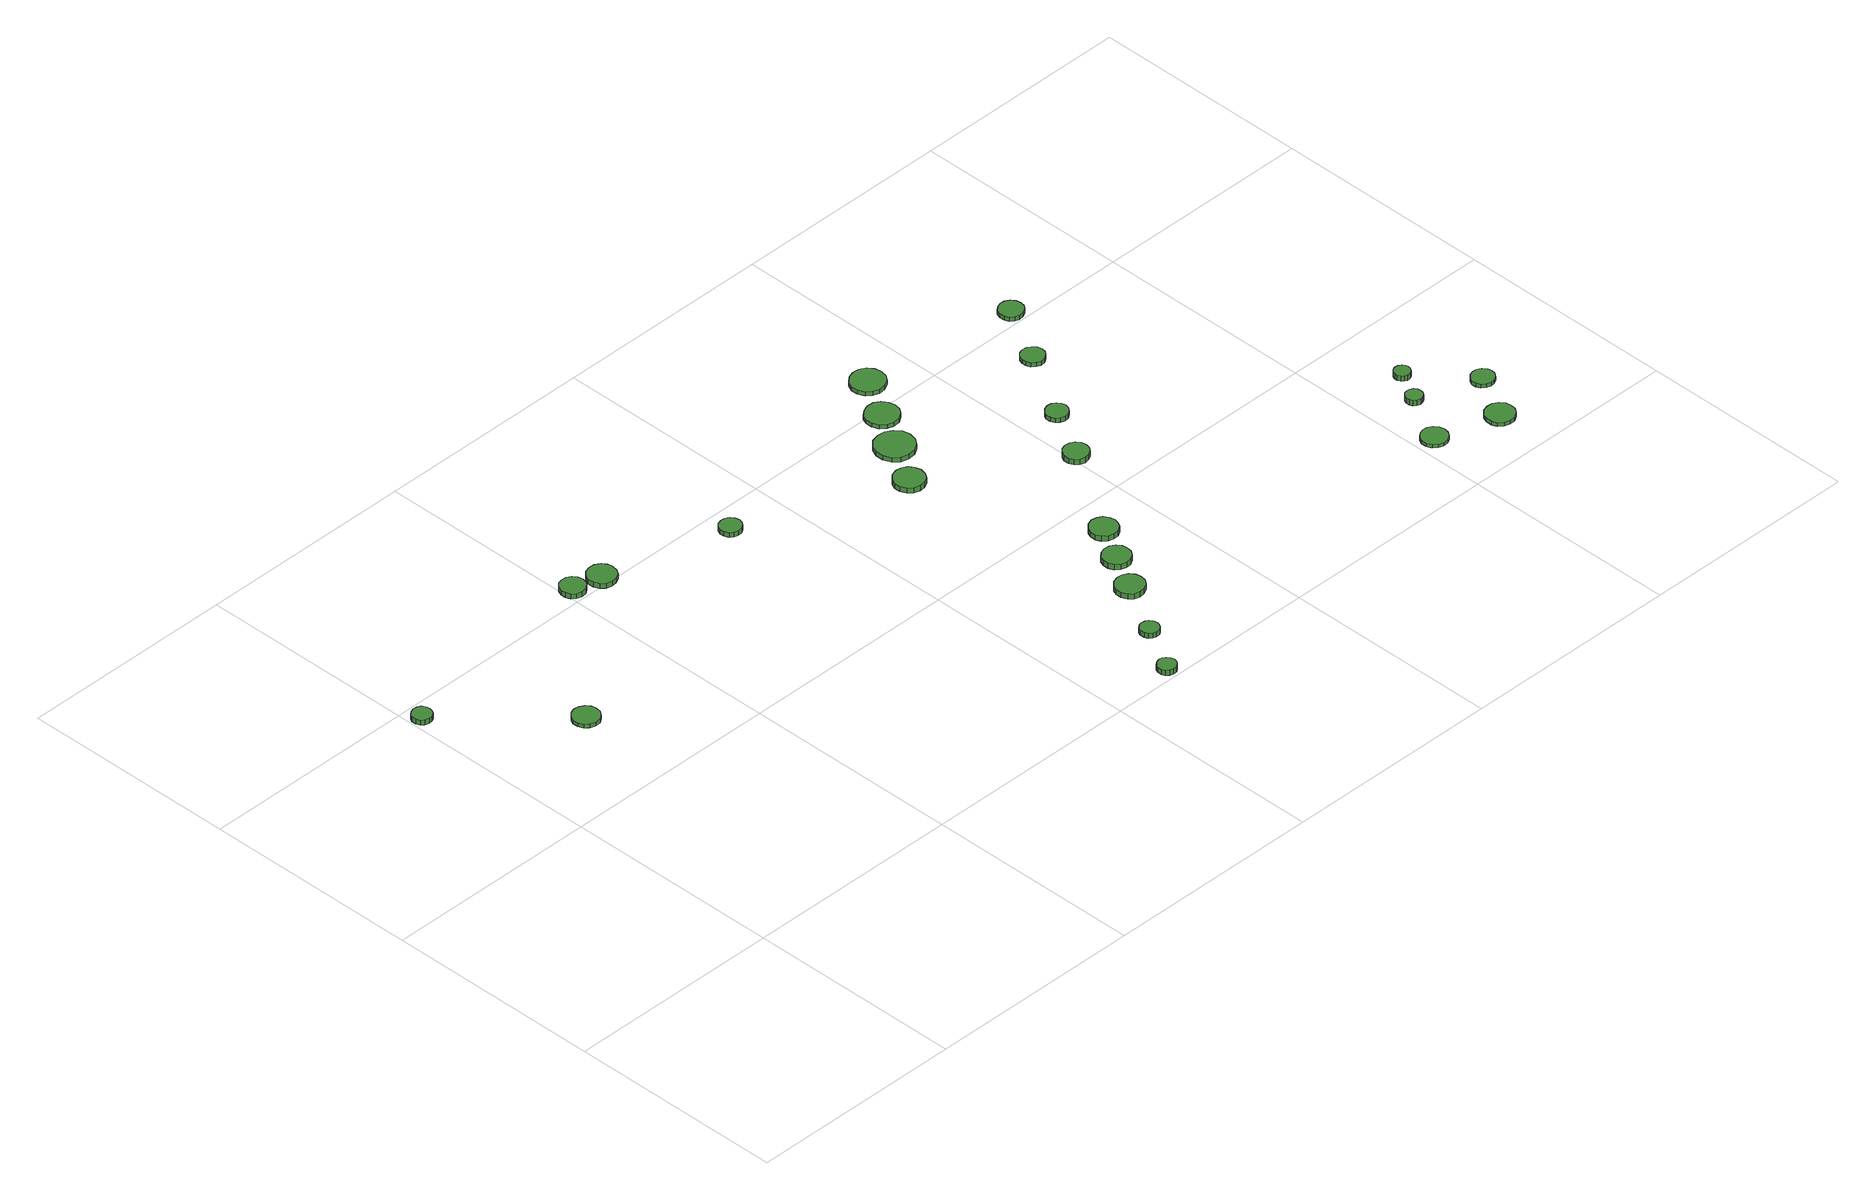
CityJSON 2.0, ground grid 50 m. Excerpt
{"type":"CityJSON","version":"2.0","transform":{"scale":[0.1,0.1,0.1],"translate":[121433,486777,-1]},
"CityObjects":{
"tree1":{"type":"SolitaryVegetationObject","attributes":{"function":"something"},"geometry":[{"type":"MultiSurface","lod":"1","boundaries":[[[0,1,2,3,4,5,6,7,8,9,10,11,12,13,14]],[[15,16,17,18,19,20,21,22,23,24,25,26,27,28,29]],[[0,29,28,1]],[[1,28,27,2]],[[2,27,26,3]],[[3,26,25,4]],[[4,25,24,5]],[[5,24,23,6]],[[6,23,22,7]],[[7,22,21,8]],[[8,21,20,9]],[[9,20,19,10]],[[10,19,18,11]],[[11,18,17,12]],[[12,17,16,13]],[[13,16,15,14]],[[14,15,29,0]]]}]},
"tree2":{"type":"SolitaryVegetationObject","attributes":{"function":"something"},"geometry":[{"type":"MultiSurface","lod":"1","boundaries":[[[30,31,32,33,34,35,36,37,38,39,40,41,42,43,44]],[[45,46,47,48,49,50,51,52,53,54,55,56,57,58,59]],[[30,59,58,31]],[[31,58,57,32]],[[32,57,56,33]],[[33,56,55,34]],[[34,55,54,35]],[[35,54,53,36]],[[36,53,52,37]],[[37,52,51,38]],[[38,51,50,39]],[[39,50,49,40]],[[40,49,48,41]],[[41,48,47,42]],[[42,47,46,43]],[[43,46,45,44]],[[44,45,59,30]]]}]},
"tree3":{"type":"SolitaryVegetationObject","attributes":{"function":"something"},"geometry":[{"type":"MultiSurface","lod":"1","boundaries":[[[60,61,62,63,64,65,66,67,68,69,70,71,72,73,74]],[[75,76,77,78,79,80,81,82,83,84,85,86,87,88,89]],[[60,89,88,61]],[[61,88,87,62]],[[62,87,86,63]],[[63,86,85,64]],[[64,85,84,65]],[[65,84,83,66]],[[66,83,82,67]],[[67,82,81,68]],[[68,81,80,69]],[[69,80,79,70]],[[70,79,78,71]],[[71,78,77,72]],[[72,77,76,73]],[[73,76,75,74]],[[74,75,89,60]]]}]},
"tree4":{"type":"SolitaryVegetationObject","attributes":{"function":"something"},"geometry":[{"type":"MultiSurface","lod":"1","boundaries":[[[90,91,92,93,94,95,96,97,98,99,100,101,102,103,104]],[[105,106,107,108,109,110,111,112,113,114,115,116,117,118,119]],[[90,119,118,91]],[[91,118,117,92]],[[92,117,116,93]],[[93,116,115,94]],[[94,115,114,95]],[[95,114,113,96]],[[96,113,112,97]],[[97,112,111,98]],[[98,111,110,99]],[[99,110,109,100]],[[100,109,108,101]],[[101,108,107,102]],[[102,107,106,103]],[[103,106,105,104]],[[104,105,119,90]]]}]},
"tree5":{"type":"SolitaryVegetationObject","attributes":{"function":"something"},"geometry":[{"type":"MultiSurface","lod":"1","boundaries":[[[120,121,122,123,124,125,126,127,128,129,130,131,132,133,134]],[[135,136,137,138,139,140,141,142,143,144,145,146,147,148,149]],[[120,149,148,121]],[[121,148,147,122]],[[122,147,146,123]],[[123,146,145,124]],[[124,145,144,125]],[[125,144,143,126]],[[126,143,142,127]],[[127,142,141,128]],[[128,141,140,129]],[[129,140,139,130]],[[130,139,138,131]],[[131,138,137,132]],[[132,137,136,133]],[[133,136,135,134]],[[134,135,149,120]]]}]},
"tree6":{"type":"SolitaryVegetationObject","attributes":{"function":"something"},"geometry":[{"type":"MultiSurface","lod":"1","boundaries":[[[150,151,152,153,154,155,156,157,158,159,160,161,162,163,164]],[[165,166,167,168,169,170,171,172,173,174,175,176,177,178,179]],[[150,179,178,151]],[[151,178,177,152]],[[152,177,176,153]],[[153,176,175,154]],[[154,175,174,155]],[[155,174,173,156]],[[156,173,172,157]],[[157,172,171,158]],[[158,171,170,159]],[[159,170,169,160]],[[160,169,168,161]],[[161,168,167,162]],[[162,167,166,163]],[[163,166,165,164]],[[164,165,179,150]]]}]},
"tree7":{"type":"SolitaryVegetationObject","attributes":{"function":"something"},"geometry":[{"type":"MultiSurface","lod":"1","boundaries":[[[180,181,182,183,184,185,186,187,188,189,190,191,192,193,194]],[[195,196,197,198,199,200,201,202,203,204,205,206,207,208,209]],[[180,209,208,181]],[[181,208,207,182]],[[182,207,206,183]],[[183,206,205,184]],[[184,205,204,185]],[[185,204,203,186]],[[186,203,202,187]],[[187,202,201,188]],[[188,201,200,189]],[[189,200,199,190]],[[190,199,198,191]],[[191,198,197,192]],[[192,197,196,193]],[[193,196,195,194]],[[194,195,209,180]]]}]},
"tree8":{"type":"SolitaryVegetationObject","attributes":{"function":"something"},"geometry":[{"type":"MultiSurface","lod":"1","boundaries":[[[210,211,212,213,214,215,216,217,218,219,220,221,222,223,224]],[[225,226,227,228,229,230,231,232,233,234,235,236,237,238,239]],[[210,239,238,211]],[[211,238,237,212]],[[212,237,236,213]],[[213,236,235,214]],[[214,235,234,215]],[[215,234,233,216]],[[216,233,232,217]],[[217,232,231,218]],[[218,231,230,219]],[[219,230,229,220]],[[220,229,228,221]],[[221,228,227,222]],[[222,227,226,223]],[[223,226,225,224]],[[224,225,239,210]]]}]},
"tree9":{"type":"SolitaryVegetationObject","attributes":{"function":"something"},"geometry":[{"type":"MultiSurface","lod":"1","boundaries":[[[240,241,242,243,244,245,246,247,248,249,250,251,252,253,254]],[[255,256,257,258,259,260,261,262,263,264,265,266,267,268,269]],[[240,269,268,241]],[[241,268,267,242]],[[242,267,266,243]],[[243,266,265,244]],[[244,265,264,245]],[[245,264,263,246]],[[246,263,262,247]],[[247,262,261,248]],[[248,261,260,249]],[[249,260,259,250]],[[250,259,258,251]],[[251,258,257,252]],[[252,257,256,253]],[[253,256,255,254]],[[254,255,269,240]]]}]},
"tree10":{"type":"SolitaryVegetationObject","attributes":{"function":"something"},"geometry":[{"type":"MultiSurface","lod":"1","boundaries":[[[270,271,272,273,274,275,276,277,278,279,280,281,282,283,284]],[[285,286,287,288,289,290,291,292,293,294,295,296,297,298,299]],[[270,299,298,271]],[[271,298,297,272]],[[272,297,296,273]],[[273,296,295,274]],[[274,295,294,275]],[[275,294,293,276]],[[276,293,292,277]],[[277,292,291,278]],[[278,291,290,279]],[[279,290,289,280]],[[280,289,288,281]],[[281,288,287,282]],[[282,287,286,283]],[[283,286,285,284]],[[284,285,299,270]]]}]},
"tree11":{"type":"SolitaryVegetationObject","attributes":{"function":"something"},"geometry":[{"type":"MultiSurface","lod":"1","boundaries":[[[300,301,302,303,304,305,306,307,308,309,310,311,312,313,314]],[[315,316,317,318,319,320,321,322,323,324,325,326,327,328,329]],[[300,329,328,301]],[[301,328,327,302]],[[302,327,326,303]],[[303,326,325,304]],[[304,325,324,305]],[[305,324,323,306]],[[306,323,322,307]],[[307,322,321,308]],[[308,321,320,309]],[[309,320,319,310]],[[310,319,318,311]],[[311,318,317,312]],[[312,317,316,313]],[[313,316,315,314]],[[314,315,329,300]]]}]},
"tree12":{"type":"SolitaryVegetationObject","attributes":{"function":"something"},"geometry":[{"type":"MultiSurface","lod":"1","boundaries":[[[330,331,332,333,334,335,336,337,338,339,340,341,342,343,344]],[[345,346,347,348,349,350,351,352,353,354,355,356,357,358,359]],[[330,359,358,331]],[[331,358,357,332]],[[332,357,356,333]],[[333,356,355,334]],[[334,355,354,335]],[[335,354,353,336]],[[336,353,352,337]],[[337,352,351,338]],[[338,351,350,339]],[[339,350,349,340]],[[340,349,348,341]],[[341,348,347,342]],[[342,347,346,343]],[[343,346,345,344]],[[344,345,359,330]]]}]},
"tree13":{"type":"SolitaryVegetationObject","attributes":{"function":"something"},"geometry":[{"type":"MultiSurface","lod":"1","boundaries":[[[360,361,362,363,364,365,366,367,368,369,370,371,372,373,374]],[[375,376,377,378,379,380,381,382,383,384,385,386,387,388,389]],[[360,389,388,361]],[[361,388,387,362]],[[362,387,386,363]],[[363,386,385,364]],[[364,385,384,365]],[[365,384,383,366]],[[366,383,382,367]],[[367,382,381,368]],[[368,381,380,369]],[[369,380,379,370]],[[370,379,378,371]],[[371,378,377,372]],[[372,377,376,373]],[[373,376,375,374]],[[374,375,389,360]]]}]},
"tree14":{"type":"SolitaryVegetationObject","attributes":{"function":"something"},"geometry":[{"type":"MultiSurface","lod":"1","boundaries":[[[390,391,392,393,394,395,396,397,398,399,400,401,402,403,404]],[[405,406,407,408,409,410,411,412,413,414,415,416,417,418,419]],[[390,419,418,391]],[[391,418,417,392]],[[392,417,416,393]],[[393,416,415,394]],[[394,415,414,395]],[[395,414,413,396]],[[396,413,412,397]],[[397,412,411,398]],[[398,411,410,399]],[[399,410,409,400]],[[400,409,408,401]],[[401,408,407,402]],[[402,407,406,403]],[[403,406,405,404]],[[404,405,419,390]]]}]},
"tree15":{"type":"SolitaryVegetationObject","attributes":{"function":"something"},"geometry":[{"type":"MultiSurface","lod":"1","boundaries":[[[420,421,422,423,424,425,426,427,428,429,430,431,432,433,434]],[[435,436,437,438,439,440,441,442,443,444,445,446,447,448,449]],[[420,449,448,421]],[[421,448,447,422]],[[422,447,446,423]],[[423,446,445,424]],[[424,445,444,425]],[[425,444,443,426]],[[426,443,442,427]],[[427,442,441,428]],[[428,441,440,429]],[[429,440,439,430]],[[430,439,438,431]],[[431,438,437,432]],[[432,437,436,433]],[[433,436,435,434]],[[434,435,449,420]]]}]},
"tree16":{"type":"SolitaryVegetationObject","attributes":{"function":"something"},"geometry":[{"type":"MultiSurface","lod":"1","boundaries":[[[450,451,452,453,454,455,456,457,458,459,460,461,462,463,464]],[[465,466,467,468,469,470,471,472,473,474,475,476,477,478,479]],[[450,479,478,451]],[[451,478,477,452]],[[452,477,476,453]],[[453,476,475,454]],[[454,475,474,455]],[[455,474,473,456]],[[456,473,472,457]],[[457,472,471,458]],[[458,471,470,459]],[[459,470,469,460]],[[460,469,468,461]],[[461,468,467,462]],[[462,467,466,463]],[[463,466,465,464]],[[464,465,479,450]]]}]},
"tree17":{"type":"SolitaryVegetationObject","attributes":{"function":"something"},"geometry":[{"type":"MultiSurface","lod":"1","boundaries":[[[480,481,482,483,484,485,486,487,488,489,490,491,492,493,494]],[[495,496,497,498,499,500,501,502,503,504,505,506,507,508,509]],[[480,509,508,481]],[[481,508,507,482]],[[482,507,506,483]],[[483,506,505,484]],[[484,505,504,485]],[[485,504,503,486]],[[486,503,502,487]],[[487,502,501,488]],[[488,501,500,489]],[[489,500,499,490]],[[490,499,498,491]],[[491,498,497,492]],[[492,497,496,493]],[[493,496,495,494]],[[494,495,509,480]]]}]},
"tree18":{"type":"SolitaryVegetationObject","attributes":{"function":"something"},"geometry":[{"type":"MultiSurface","lod":"1","boundaries":[[[510,511,512,513,514,515,516,517,518,519,520,521,522,523,524]],[[525,526,527,528,529,530,531,532,533,534,535,536,537,538,539]],[[510,539,538,511]],[[511,538,537,512]],[[512,537,536,513]],[[513,536,535,514]],[[514,535,534,515]],[[515,534,533,516]],[[516,533,532,517]],[[517,532,531,518]],[[518,531,530,519]],[[519,530,529,520]],[[520,529,528,521]],[[521,528,527,522]],[[522,527,526,523]],[[523,526,525,524]],[[524,525,539,510]]]}]},
"tree19":{"type":"SolitaryVegetationObject","attributes":{"function":"something"},"geometry":[{"type":"MultiSurface","lod":"1","boundaries":[[[540,541,542,543,544,545,546,547,548,549,550,551,552,553,554]],[[555,556,557,558,559,560,561,562,563,564,565,566,567,568,569]],[[540,569,568,541]],[[541,568,567,542]],[[542,567,566,543]],[[543,566,565,544]],[[544,565,564,545]],[[545,564,563,546]],[[546,563,562,547]],[[547,562,561,548]],[[548,561,560,549]],[[549,560,559,550]],[[550,559,558,551]],[[551,558,557,552]],[[552,557,556,553]],[[553,556,555,554]],[[554,555,569,540]]]}]},
"tree20":{"type":"SolitaryVegetationObject","attributes":{"function":"something"},"geometry":[{"type":"MultiSurface","lod":"1","boundaries":[[[570,571,572,573,574,575,576,577,578,579,580,581,582,583,584]],[[585,586,587,588,589,590,591,592,593,594,595,596,597,598,599]],[[570,599,598,571]],[[571,598,597,572]],[[572,597,596,573]],[[573,596,595,574]],[[574,595,594,575]],[[575,594,593,576]],[[576,593,592,577]],[[577,592,591,578]],[[578,591,590,579]],[[579,590,589,580]],[[580,589,588,581]],[[581,588,587,582]],[[582,587,586,583]],[[583,586,585,584]],[[584,585,599,570]]]}]},
"tree21":{"type":"SolitaryVegetationObject","attributes":{"function":"something"},"geometry":[{"type":"MultiSurface","lod":"1","boundaries":[[[600,601,602,603,604,605,606,607,608,609,610,611,612,613,614]],[[615,616,617,618,619,620,621,622,623,624,625,626,627,628,629]],[[600,629,628,601]],[[601,628,627,602]],[[602,627,626,603]],[[603,626,625,604]],[[604,625,624,605]],[[605,624,623,606]],[[606,623,622,607]],[[607,622,621,608]],[[608,621,620,609]],[[609,620,619,610]],[[610,619,618,611]],[[611,618,617,612]],[[612,617,616,613]],[[613,616,615,614]],[[614,615,629,600]]]}]},
"tree22":{"type":"SolitaryVegetationObject","attributes":{"function":"something"},"geometry":[{"type":"MultiSurface","lod":"1","boundaries":[[[630,631,632,633,634,635,636,637,638,639,640,641,642,643,644]],[[645,646,647,648,649,650,651,652,653,654,655,656,657,658,659]],[[630,659,658,631]],[[631,658,657,632]],[[632,657,656,633]],[[633,656,655,634]],[[634,655,654,635]],[[635,654,653,636]],[[636,653,652,637]],[[637,652,651,638]],[[638,651,650,639]],[[639,650,649,640]],[[640,649,648,641]],[[641,648,647,642]],[[642,647,646,643]],[[643,646,645,644]],[[644,645,659,630]]]}]},
"tree23":{"type":"SolitaryVegetationObject","attributes":{"function":"something"},"geometry":[{"type":"MultiSurface","lod":"1","boundaries":[[[660,661,662,663,664,665,666,667,668,669,670,671,672,673,674]],[[675,676,677,678,679,680,681,682,683,684,685,686,687,688,689]],[[660,689,688,661]],[[661,688,687,662]],[[662,687,686,663]],[[663,686,685,664]],[[664,685,684,665]],[[665,684,683,666]],[[666,683,682,667]],[[667,682,681,668]],[[668,681,680,669]],[[669,680,679,670]],[[670,679,678,671]],[[671,678,677,672]],[[672,677,676,673]],[[673,676,675,674]],[[674,675,689,660]]]}]}
},
"vertices":[
[46,959,23],[44,968,23],[39,976,23],[31,980,23],[22,981,23],[13,978,23],[6,972,23],[2,964,23],[2,955,23],[6,946,23],[13,940,23],[22,937,23],[31,938,23],[39,943,23],[44,950,23],[44,950,11],[39,943,11],[31,938,11],[22,937,11],[13,940,11],[6,946,11],[2,955,11],[2,964,11],[6,972,11],[13,978,11],[22,981,11],[31,980,11],[39,976,11],[44,968,11],[46,959,11],
[281,732,16],[279,744,16],[271,754,16],[261,760,16],[248,762,16],[236,758,16],[227,749,16],[222,738,16],[222,726,16],[227,714,16],[236,706,16],[248,702,16],[261,703,16],[271,709,16],[279,720,16],[279,720,7],[271,709,7],[261,703,7],[248,702,7],[236,706,7],[227,714,7],[222,726,7],[222,738,7],[227,749,7],[236,758,7],[248,762,7],[261,760,7],[271,754,7],[279,744,7],[281,732,7],
[550,1034,19],[548,1045,19],[541,1054,19],[531,1060,19],[519,1061,19],[508,1058,19],[500,1050,19],[495,1039,19],[495,1028,19],[500,1017,19],[508,1010,19],[519,1006,19],[531,1007,19],[541,1013,19],[548,1022,19],[548,1022,7],[541,1013,7],[531,1007,7],[519,1006,7],[508,1010,7],[500,1017,7],[495,1028,7],[495,1039,7],[500,1050,7],[508,1058,7],[519,1061,7],[531,1060,7],[541,1054,7],[548,1045,7],[550,1034,7],
[620,1019,19],[617,1032,19],[610,1042,19],[598,1049,19],[585,1050,19],[572,1046,19],[563,1038,19],[557,1025,19],[557,1012,19],[563,1000,19],[572,991,19],[585,987,19],[598,989,19],[610,995,19],[617,1006,19],[617,1006,7],[610,995,7],[598,989,7],[585,987,7],[572,991,7],[563,1000,7],[557,1012,7],[557,1025,7],[563,1038,7],[572,1046,7],[585,1050,7],[598,1049,7],[610,1042,7],[617,1032,7],[620,1019,7],
[899,946,18],[897,955,18],[891,964,18],[882,969,18],[872,970,18],[862,967,18],[855,960,18],[851,951,18],[851,941,18],[855,931,18],[862,925,18],[872,922,18],[882,923,18],[891,928,18],[897,936,18],[897,936,7],[891,928,7],[882,923,7],[872,922,7],[862,925,7],[855,931,7],[851,941,7],[851,951,7],[855,960,7],[862,967,7],[872,970,7],[882,969,7],[891,964,7],[897,955,7],[899,946,7],
[1180,28,20],[1178,36,20],[1173,43,20],[1166,48,20],[1157,49,20],[1149,46,20],[1142,40,20],[1139,32,20],[1139,24,20],[1142,16,20],[1149,10,20],[1157,7,20],[1166,8,20],[1173,13,20],[1178,20,20],[1178,20,7],[1173,13,7],[1166,8,7],[1157,7,7],[1149,10,7],[1142,16,7],[1139,24,7],[1139,32,7],[1142,40,7],[1149,46,7],[1157,49,7],[1166,48,7],[1173,43,7],[1178,36,7],[1180,28,7],
[1240,134,19],[1238,143,19],[1233,150,19],[1226,154,19],[1217,155,19],[1209,153,19],[1202,147,19],[1199,139,19],[1199,130,19],[1202,122,19],[1209,116,19],[1217,114,19],[1226,114,19],[1233,119,19],[1238,126,19],[1238,126,7],[1233,119,7],[1226,114,7],[1217,114,7],[1209,116,7],[1202,122,7],[1199,130,7],[1199,139,7],[1202,147,7],[1209,153,7],[1217,155,7],[1226,154,7],[1233,150,7],[1238,143,7],[1240,134,7],
[1320,256,20],[1318,269,20],[1310,280,20],[1298,287,20],[1285,288,20],[1272,284,20],[1262,275,20],[1257,263,20],[1257,250,20],[1262,237,20],[1272,228,20],[1285,224,20],[1298,226,20],[1310,232,20],[1318,243,20],[1318,243,7],[1310,232,7],[1298,226,7],[1285,224,7],[1272,228,7],[1262,237,7],[1257,250,7],[1257,263,7],[1262,275,7],[1272,284,7],[1285,288,7],[1298,287,7],[1310,280,7],[1318,269,7],[1320,256,7],
[1363,336,23],[1361,349,23],[1353,359,23],[1342,366,23],[1329,367,23],[1317,363,23],[1307,354,23],[1302,343,23],[1302,330,23],[1307,318,23],[1317,309,23],[1329,305,23],[1342,307,23],[1353,313,23],[1361,324,23],[1361,324,10],[1353,313,10],[1342,307,10],[1329,305,10],[1317,309,10],[1307,318,10],[1302,330,10],[1302,343,10],[1307,354,10],[1317,363,10],[1329,367,10],[1342,366,10],[1353,359,10],[1361,349,10],[1363,336,10],
[1258,799,21],[1255,812,21],[1247,824,21],[1235,831,21],[1221,832,21],[1207,828,21],[1197,819,21],[1191,806,21],[1191,792,21],[1197,779,21],[1207,769,21],[1221,765,21],[1235,766,21],[1247,773,21],[1255,785,21],[1255,785,8],[1247,773,8],[1235,766,8],[1221,765,8],[1207,769,8],[1197,779,8],[1191,792,8],[1191,806,8],[1197,819,8],[1207,828,8],[1221,832,8],[1235,831,8],[1247,824,8],[1255,812,8],[1258,799,8],
[1408,415,25],[1405,427,25],[1398,438,25],[1387,444,25],[1374,446,25],[1362,442,25],[1352,433,25],[1347,421,25],[1347,408,25],[1352,397,25],[1362,388,25],[1374,384,25],[1387,385,25],[1398,392,25],[1405,402,25],[1405,402,12],[1398,392,12],[1387,385,12],[1374,384,12],[1362,388,12],[1352,397,12],[1347,408,12],[1347,421,12],[1352,433,12],[1362,442,12],[1374,446,12],[1387,444,12],[1398,438,12],[1405,427,12],[1408,415,12],
[1326,895,18],[1322,913,18],[1311,927,18],[1296,936,18],[1278,938,18],[1260,933,18],[1247,921,18],[1240,904,18],[1240,886,18],[1247,869,18],[1260,857,18],[1278,852,18],[1296,854,18],[1311,863,18],[1322,877,18],[1322,877,7],[1311,863,7],[1296,854,7],[1278,852,7],[1260,857,7],[1247,869,7],[1240,886,7],[1240,904,7],[1247,921,7],[1260,933,7],[1278,938,7],[1296,936,7],[1311,927,7],[1322,913,7],[1326,895,7],
[1372,981,17],[1369,996,17],[1360,1009,17],[1347,1017,17],[1331,1018,17],[1317,1013,17],[1305,1003,17],[1299,989,17],[1299,974,17],[1305,960,17],[1317,950,17],[1331,945,17],[1347,946,17],[1360,954,17],[1369,966,17],[1369,966,7],[1360,954,7],[1347,946,7],[1331,945,7],[1317,950,7],[1305,960,7],[1299,974,7],[1299,989,7],[1305,1003,7],[1317,1013,7],[1331,1018,7],[1347,1017,7],[1360,1009,7],[1369,996,7],[1372,981,7],
[1539,622,23],[1537,633,23],[1530,643,23],[1520,648,23],[1508,650,23],[1497,646,23],[1489,638,23],[1484,628,23],[1484,616,23],[1489,606,23],[1497,598,23],[1508,594,23],[1520,596,23],[1530,601,23],[1537,611,23],[1537,611,10],[1530,601,10],[1520,596,10],[1508,594,10],[1497,598,10],[1489,606,10],[1484,616,10],[1484,628,10],[1489,638,10],[1497,646,10],[1508,650,10],[1520,648,10],[1530,643,10],[1537,633,10],[1539,622,10],
[1428,1075,17],[1425,1090,17],[1416,1103,17],[1402,1111,17],[1386,1112,17],[1371,1107,17],[1360,1097,17],[1353,1082,17],[1353,1067,17],[1360,1052,17],[1371,1042,17],[1386,1037,17],[1402,1039,17],[1416,1046,17],[1425,1059,17],[1425,1059,7],[1416,1046,7],[1402,1039,7],[1386,1037,7],[1371,1042,7],[1360,1052,7],[1353,1067,7],[1353,1082,7],[1360,1097,7],[1371,1107,7],[1386,1112,7],[1402,1111,7],[1416,1103,7],[1425,1090,7],[1428,1075,7],
[1605,742,18],[1602,752,18],[1596,760,18],[1588,765,18],[1578,766,18],[1568,763,18],[1560,756,18],[1556,747,18],[1556,737,18],[1560,727,18],[1568,721,18],[1578,717,18],[1588,718,18],[1596,724,18],[1602,732,18],[1602,732,7],[1596,724,7],[1588,718,7],[1578,717,7],[1568,721,7],[1560,727,7],[1556,737,7],[1556,747,7],[1560,756,7],[1568,763,7],[1578,766,7],[1588,765,7],[1596,760,7],[1602,752,7],[1605,742,7],
[1699,899,17],[1697,910,17],[1690,918,17],[1681,924,17],[1670,925,17],[1660,922,17],[1652,914,17],[1648,904,17],[1648,894,17],[1652,884,17],[1660,877,17],[1670,873,17],[1681,874,17],[1690,880,17],[1697,889,17],[1697,889,7],[1690,880,7],[1681,874,7],[1670,873,7],[1660,877,7],[1652,884,7],[1648,894,7],[1648,904,7],[1652,914,7],[1660,922,7],[1670,925,7],[1681,924,7],[1690,918,7],[1697,910,7],[1699,899,7],
[1774,1031,17],[1772,1042,17],[1765,1051,17],[1755,1057,17],[1744,1058,17],[1733,1054,17],[1725,1047,17],[1721,1037,17],[1721,1025,17],[1725,1015,17],[1733,1008,17],[1744,1004,17],[1755,1005,17],[1765,1011,17],[1772,1020,17],[1772,1020,7],[1765,1011,7],[1755,1005,7],[1744,1004,7],[1733,1008,7],[1725,1015,7],[1721,1025,7],[1721,1037,7],[1725,1047,7],[1733,1054,7],[1744,1058,7],[1755,1057,7],[1765,1051,7],[1772,1042,7],[1774,1031,7],
[2073,161,15],[2070,173,15],[2063,183,15],[2052,189,15],[2040,190,15],[2029,186,15],[2020,178,15],[2015,167,15],[2015,155,15],[2020,144,15],[2029,136,15],[2040,132,15],[2052,133,15],[2063,139,15],[2070,149,15],[2070,149,7],[2063,139,7],[2052,133,7],[2040,132,7],[2029,136,7],[2020,144,7],[2015,155,7],[2015,167,7],[2020,178,7],[2029,186,7],[2040,190,7],[2052,189,7],[2063,183,7],[2070,173,7],[2073,161,7],
[2122,275,20],[2121,283,20],[2116,289,20],[2109,293,20],[2102,294,20],[2094,292,20],[2088,286,20],[2085,279,20],[2085,271,20],[2088,264,20],[2094,259,20],[2102,256,20],[2109,257,20],[2116,261,20],[2121,268,20],[2121,268,7],[2116,261,7],[2109,257,7],[2102,256,7],[2094,259,7],[2088,264,7],[2085,271,7],[2085,279,7],[2088,286,7],[2094,292,7],[2102,294,7],[2109,293,7],[2116,289,7],[2121,283,7],[2122,275,7],
[2216,119,16],[2214,132,16],[2206,143,16],[2194,150,16],[2181,151,16],[2168,147,16],[2158,138,16],[2153,126,16],[2153,112,16],[2158,100,16],[2168,91,16],[2181,87,16],[2194,88,16],[2206,95,16],[2214,106,16],[2214,106,7],[2206,95,7],[2194,88,7],[2181,87,7],[2168,91,7],[2158,100,7],[2153,112,7],[2153,126,7],[2158,138,7],[2168,147,7],[2181,151,7],[2194,150,7],[2206,143,7],[2214,132,7],[2216,119,7],
[2158,344,21],[2156,351,21],[2152,357,21],[2145,361,21],[2138,362,21],[2131,359,21],[2126,354,21],[2123,348,21],[2123,340,21],[2126,334,21],[2131,329,21],[2138,326,21],[2145,327,21],[2152,331,21],[2156,337,21],[2156,337,8],[2152,331,8],[2145,327,8],[2138,326,8],[2131,329,8],[2126,334,8],[2123,340,8],[2123,348,8],[2126,354,8],[2131,359,8],[2138,362,8],[2145,361,8],[2152,357,8],[2156,351,8],[2158,344,8],
[2267,222,17],[2265,232,17],[2258,241,17],[2249,246,17],[2239,247,17],[2229,244,17],[2221,237,17],[2216,227,17],[2216,217,17],[2221,207,17],[2229,200,17],[2239,197,17],[2249,198,17],[2258,203,17],[2265,212,17],[2265,212,8],[2258,203,8],[2249,198,8],[2239,197,8],[2229,200,8],[2221,207,8],[2216,217,8],[2216,227,8],[2221,237,8],[2229,244,8],[2239,247,8],[2249,246,8],[2258,241,8],[2265,232,8],[2267,222,8]
]}
